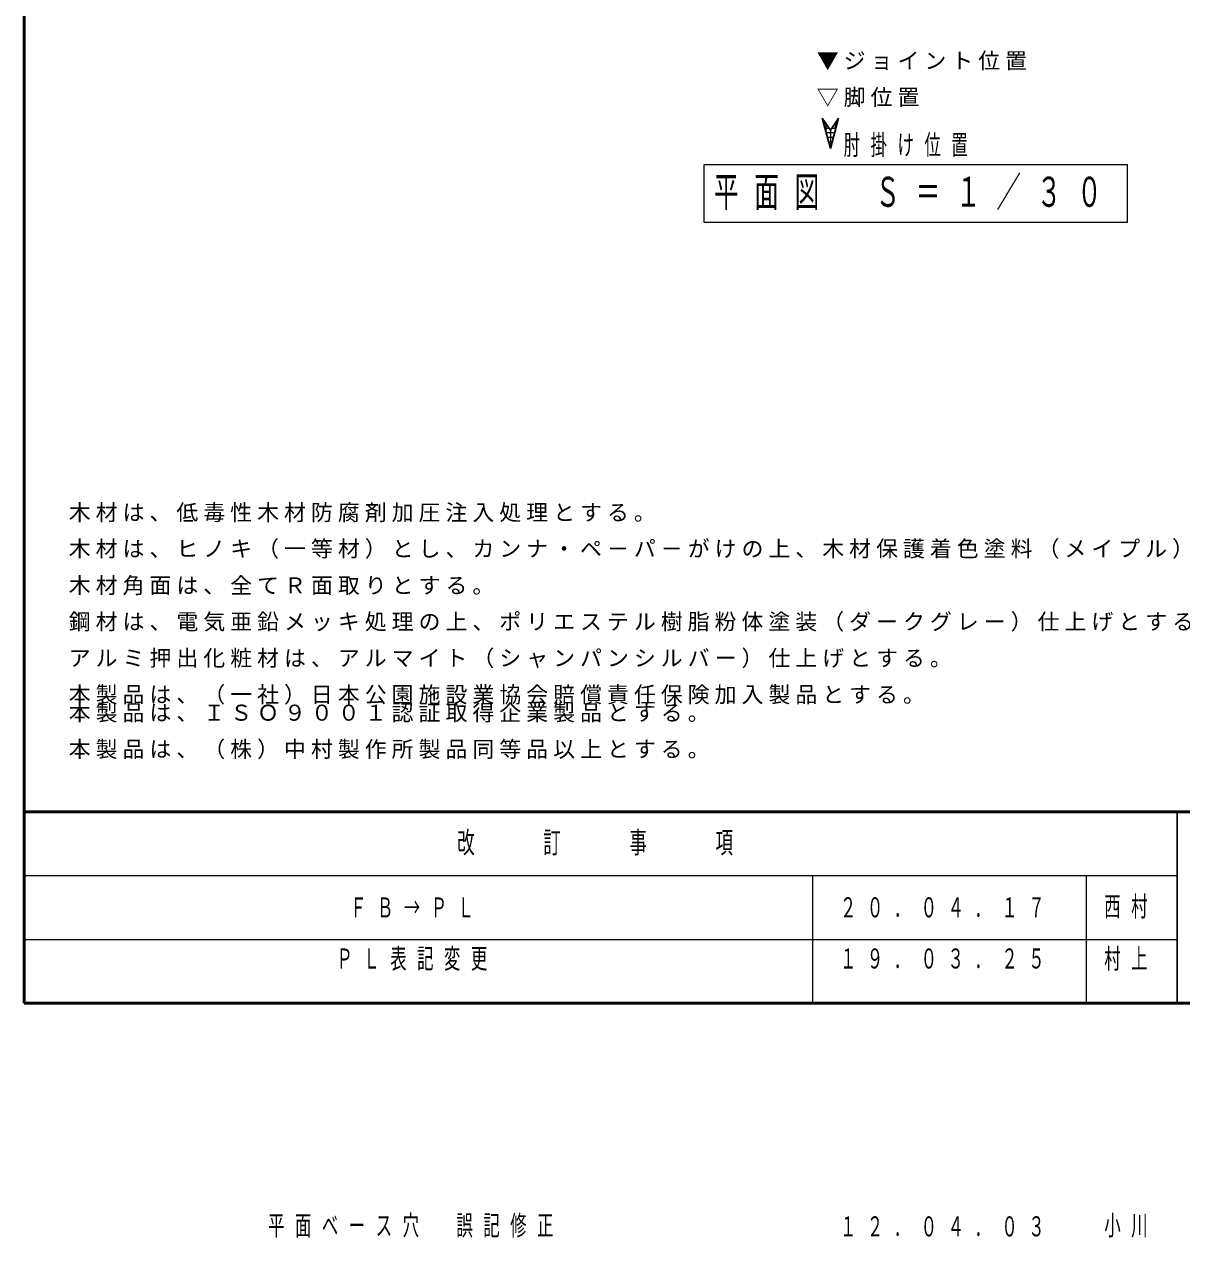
# Model space of a CAD drawing. Units: millimetres on the paper, scale 1:20. Extents: x -365 to 0, y -26 to 257.
# Drawn here: x -365 to -238, y -25.7 to 107.4 of the extents above; entities that cross this region are included whole.
import ezdxf

# ---------------------------------------------------------------- set-up
doc = ezdxf.new("R2010")
doc.units = ezdxf.units.MM
doc.layers.add('LY_1', color=7, linetype='Continuous', lineweight=25)
doc.layers.add('LY_3', color=7, linetype='Continuous', lineweight=13)
doc.styles.add('ＭＳ ゴシック', font='')
doc.styles.get('ＭＳ ゴシック').set_extended_font_data('MS Gothic')

msp = doc.modelspace()

# ---------------------------------------------------------------- linework, layer by layer
at = {"layer": 'LY_1'}
for p, q in [((-277.436, 97.097), (-276.543, 95.764)), ((-276.543, 93.764), (-277.436, 97.097)), ((-275.65, 97.097), (-276.543, 95.764)), ((-276.543, 93.764), (-275.65, 97.097))]:
    msp.add_line(p, q, dxfattribs=at)
at = {"layer": 'LY_1', "lineweight": 13}
for p, q in [((-277.41, 97), (-277.371, 97)), ((-277.276, 96.5), (-277.036, 96.5)), ((-277.142, 96), (-276.701, 96)), ((-277, 95.47), (-277, 96.446)), ((-276.384, 96), (-275.944, 96)), ((-276.05, 96.5), (-275.81, 96.5)), ((-276, 95.789), (-276, 96.574)), ((-275.715, 97), (-275.676, 97)), ((-277.008, 95.5), (-276.077, 95.5)), ((-276.874, 95), (-276.211, 95)), ((-276.5, 93.923), (-276.5, 95.827)), ((-276.74, 94.5), (-276.345, 94.5)), ((-276.606, 94), (-276.479, 94)), ((-243.941, 91.963), (-290.441, 91.963)), ((-290.441, 91.963), (-290.441, 85.663)), ((-243.941, 85.663), (-243.941, 91.963)), ((-290.441, 85.663), (-243.941, 85.663))]:
    msp.add_line(p, q, dxfattribs=at)
at = {"layer": 'LY_3', "lineweight": 50}
for p, q in [((-365, 257), (-365, 0)), ((-365, 21), (0, 21)), ((-365, 0), (0, 0))]:
    msp.add_line(p, q, dxfattribs=at)
at = {"layer": 'LY_3', "color": 211, "lineweight": 25}
msp.add_line((-238.5, 21), (-238.5, 0), dxfattribs=at)
at = {"layer": 'LY_3'}
for p, q in [((-365, 14), (-238.5, 14)), ((-278.5, 14), (-278.5, 0)), ((-248.5, 14), (-248.5, 0)), ((-365, 7), (-238.5, 7))]:
    msp.add_line(p, q, dxfattribs=at)

# ---------------------------------------------------------------- texts
at = {"layer": 'LY_1', "style": 'ＭＳ ゴシック'}
for s, insert, char_height, attachment_point in [('\\T1.23;▼ジョイント位置', (-278.043, 102.313), 1.76, 7), ('\\T1.23;▽脚位置', (-278.043, 98.313), 1.76, 7), ('\\T1.64;\\W0.6;\u3000肘掛け位置', (-278.043, 92.813), 2.199, 7), ('\\T1.64;\\W0.6;平面図\u3000Ｓ＝１／３０', (-267.191, 88.813), 3.299, 5), ('\\T1.23;木材は、低毒性木材防腐剤加圧注入処理とする。', (-360.12, 52.747), 1.76, 7), ('\\T1.23;木材は、ヒノキ（一等材）とし、カンナ・ペ－パ－がけの上、木材保護着色塗料（メイプル）塗装仕上げとする。', (-360.12, 48.747), 1.76, 7), ('\\T1.23;木材角面は、全てＲ面取りとする。', (-360.12, 44.747), 1.76, 7), ('\\T1.23;鋼材は、電気亜鉛メッキ処理の上、ポリエステル樹脂粉体塗装（ダークグレー）仕上げとする。', (-360.12, 40.747), 1.76, 7), ('\\T1.23;アルミ押出化粧材は、アルマイト（シャンパンシルバー）仕上げとする。', (-360.12, 36.747), 1.76, 7), ('\\T1.23;本製品は、（一社）日本公園施設業協会賠償責任保険加入製品とする。', (-360.12, 32.747), 1.76, 7), ('\\T1.23;本製品は、ＩＳＯ９００１認証取得企業製品とする。', (-360.12, 32.747), 1.76, 1), ('\\T1.23;本製品は、（株）中村製作所製品同等品以上とする。', (-360.12, 28.747), 1.76, 1), ('\\T1.64;\\W0.6;西村', (-246.5, 10.5), 2.199, 4), ('\\T1.64;\\W0.6;ＦＢ→ＰＬ', (-329.25, 10.5), 2.199, 4), ('\\T1.64;\\W0.6;２０．０４．１７', (-275.5, 10.5), 2.199, 4), ('\\T1.64;\\W0.6;ＰＬ表記変更', (-330.75, 6), 2.199, 1), ('\\T1.64;\\W0.6;１９．０３．２５', (-275.5, 6), 2.199, 1), ('\\T1.64;\\W0.6;村上', (-246.5, 6), 2.199, 1), ('\\T1.64;\\W0.6;平面ベース穴\u3000誤記修正', (-338.25, -24.5), 2.199, 4), ('\\T1.64;\\W0.6;１２．０４．０３', (-275.5, -24.5), 2.199, 4), ('\\T1.64;\\W0.6;小川', (-246.5, -24.5), 2.199, 4)]:
    msp.add_mtext(s, dxfattribs=dict(at, insert=insert, char_height=char_height, attachment_point=attachment_point))
at = {"layer": 'LY_3', "color": 4, "insert": (-301.75, 17.5), "char_height": 2.346, "attachment_point": 5, "style": 'ＭＳ ゴシック'}
msp.add_mtext('\\T1.64;\\W0.6;改\u3000\u3000訂\u3000\u3000事\u3000\u3000項', dxfattribs=at)

doc.saveas('drawing.dxf')
